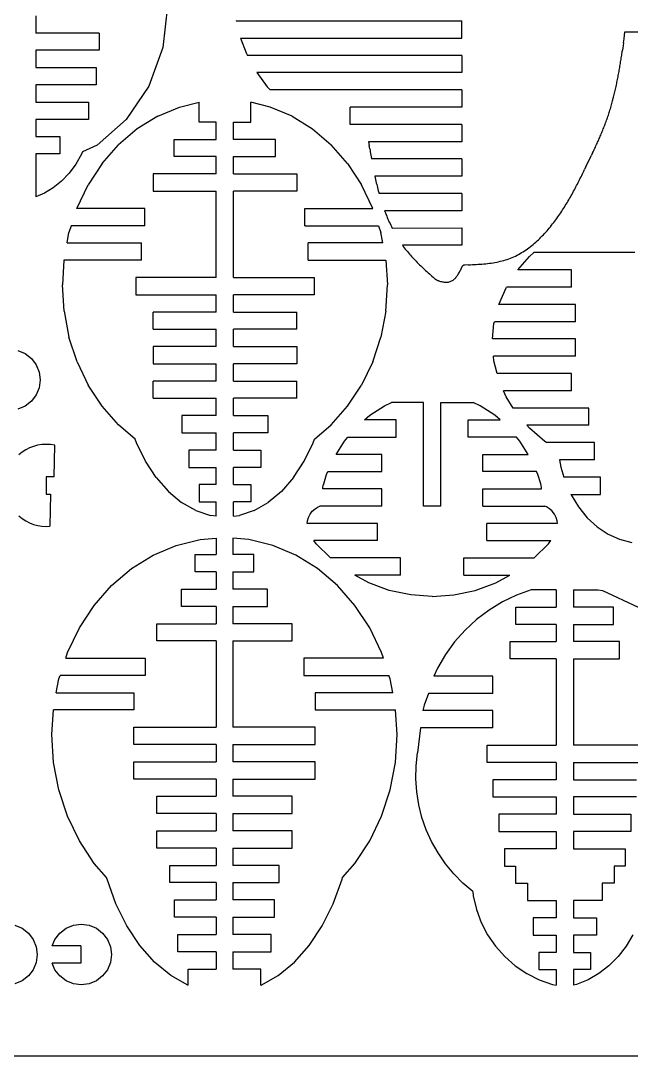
# Model space of a CAD drawing. Extents: x -2556 to 3065, y -2153 to 1951.
# Drawn here: x 759 to 2033, y -2153 to 7 of the extents above; entities that cross this region are included whole.
import ezdxf

# ---------------------------------------------------------------- set-up
doc = ezdxf.new("R2010")
doc.units = 0
doc.header["$MEASUREMENT"] = 0
doc.layers.get('0').update_dxf_attribs({"linetype": 'CONTINUOUS'})

msp = doc.modelspace()

# ---------------------------------------------------------------- linework, layer by layer
for p, q in [((1065.7, 37.3), (1055.7, -49.3)), ((790.5, 17), (790.5, -19)), ((1208.4, 7), (1208.5, 6.5)), ((1208.5, 6.5), (1679.6, 6.5)), ((1679.6, -29.5), (1679.6, 6.5)), ((922.5, -19), (790.5, -19)), ((922.5, -19), (922.5, -55)), ((2018.2, -30.9), (2020.2, -16.6)), ((2020.2, -16.6), (2093.6, -16.6)), ((1218.1, -29.5), (1229.5, -60.1)), ((1218.1, -29.5), (1679.6, -29.5)), ((2017, -39.4), (2016.3, -45.1)), ((2017, -39.4), (2018.2, -30.9)), ((922.5, -55), (790.5, -55)), ((790.5, -55), (790.5, -91)), ((1055.7, -49.3), (1026.3, -130)), ((1229.5, -60.1), (1232.3, -65.5)), ((2013.4, -65.1), (2013.8, -62.3)), ((2013.8, -62.3), (2014.2, -59.4)), ((2014.2, -59.4), (2014.6, -56.6)), ((2015.4, -50.8), (2014.6, -56.6)), ((2016.3, -45.1), (2015.4, -50.8)), ((1679.6, -65.5), (1232.3, -65.5)), ((1679.6, -65.5), (1679.6, -101.5)), ((2009.8, -87.8), (2010.2, -85)), ((2010.2, -85), (2010.7, -82.2)), ((2010.7, -82.2), (2011.2, -79.3)), ((2011.2, -79.3), (2011.6, -76.5)), ((2011.6, -76.5), (2012.1, -73.6)), ((2012.1, -73.6), (2012.5, -70.8)), ((2012.5, -70.8), (2012.9, -67.9)), ((2012.9, -67.9), (2013.4, -65.1)), ((790.5, -91), (916.5, -91)), ((916.5, -91), (916.5, -127)), ((1252, -101.5), (1273.1, -130.9)), ((1679.6, -101.5), (1252, -101.5)), ((2005.7, -110.5), (2006.3, -107.6)), ((2006.3, -107.6), (2006.8, -104.8)), ((2006.8, -104.8), (2007.3, -102)), ((2007.3, -102), (2007.8, -99.2)), ((2007.8, -99.2), (2008.3, -96.3)), ((2008.3, -96.3), (2008.8, -93.5)), ((2008.8, -93.5), (2009.3, -90.7)), ((2009.3, -90.7), (2009.8, -87.8)), ((916.5, -127), (790.5, -127)), ((790.5, -127), (790.5, -163)), ((2001.7, -130.1), (2002.3, -127.3)), ((2002.3, -127.3), (2002.9, -124.5)), ((2002.9, -124.5), (2003.5, -121.7)), ((2003.5, -121.7), (2004.1, -118.9)), ((2004.1, -118.9), (2004.6, -116.1)), ((2004.6, -116.1), (2005.2, -113.3)), ((2005.2, -113.3), (2005.7, -110.5)), ((1026.3, -130), (979.5, -199.3)), ((1273.1, -130.9), (1279.4, -137.5)), ((1679.6, -137.5), (1279.4, -137.5)), ((1679.6, -137.5), (1679.6, -173.5)), ((1996.5, -152.4), (1997.2, -149.6)), ((1997.2, -149.6), (1997.8, -146.8)), ((1997.8, -146.8), (1998.5, -144.1)), ((1998.5, -144.1), (1999.2, -141.3)), ((1999.2, -141.3), (1999.8, -138.5)), ((1999.8, -138.5), (2000.5, -135.7)), ((2000.5, -135.7), (2001.1, -132.9)), ((2001.1, -132.9), (2001.7, -130.1)), ((790.5, -163), (900.8, -163)), ((900.8, -163), (900.8, -199)), ((1090.5, -173.3), (1131.2, -163.2)), ((1131.2, -204.7), (1131.2, -163.2)), ((1279.9, -173.3), (1239.2, -163.2)), ((1239.2, -204.7), (1239.2, -163.2)), ((1990.5, -174.2), (1991.3, -171.5)), ((1991.3, -171.5), (1992.1, -168.8)), ((1992.1, -168.8), (1992.8, -166.1)), ((1992.8, -166.1), (1993.6, -163.3)), ((1993.6, -163.3), (1994.3, -160.6)), ((1994.3, -160.6), (1995, -157.9)), ((1995, -157.9), (1995.8, -155.1)), ((1995.8, -155.1), (1996.5, -152.4)), ((1045, -192.5), (1002.4, -219)), ((1045, -192.5), (1090.5, -173.3)), ((1325.4, -192.5), (1279.9, -173.3)), ((1325.4, -192.5), (1368.1, -219)), ((1446.7, -209.5), (1446.7, -173.5)), ((1679.6, -173.5), (1446.7, -173.5)), ((1983.7, -195.6), (1984.6, -193)), ((1984.6, -193), (1985.5, -190.3)), ((1985.5, -190.3), (1986.3, -187.7)), ((1986.3, -187.7), (1987.2, -185)), ((1987.2, -185), (1988, -182.3)), ((1988, -182.3), (1988.9, -179.6)), ((1988.9, -179.6), (1989.7, -176.9)), ((1989.7, -176.9), (1990.5, -174.2)), ((900.8, -199), (790.5, -199)), ((790.5, -199), (790.5, -235)), ((979.5, -199.3), (918.5, -252.5)), ((1167.2, -204.7), (1131.2, -204.7)), ((1167.2, -240.7), (1167.2, -204.7)), ((1203.2, -204.7), (1239.2, -204.7)), ((1203.2, -240.7), (1203.2, -204.7)), ((1679.6, -209.5), (1446.7, -209.5)), ((1679.6, -209.5), (1679.6, -245.5)), ((1976, -216.4), (1977, -213.9)), ((1977, -213.9), (1978, -211.3)), ((1978, -211.3), (1979, -208.7)), ((1979, -208.7), (1979.9, -206.1)), ((1979.9, -206.1), (1980.9, -203.5)), ((1980.9, -203.5), (1981.8, -200.9)), ((1981.8, -200.9), (1982.8, -198.2)), ((1982.8, -198.2), (1983.7, -195.6)), ((790.5, -235), (840.9, -235)), ((840.9, -235), (840.9, -271)), ((1002.4, -219), (963.5, -252)), ((1368.1, -219), (1407, -252)), ((1966.4, -239.2), (1967.5, -236.7)), ((1967.5, -236.7), (1968.6, -234.2)), ((1968.6, -234.2), (1969.7, -231.7)), ((1969.7, -231.7), (1970.8, -229.2)), ((1970.8, -229.2), (1971.8, -226.6)), ((1971.8, -226.6), (1972.9, -224.1)), ((1972.9, -224.1), (1973.9, -221.5)), ((1973.9, -221.5), (1975, -219)), ((1975, -219), (1976, -216.4)), ((918.5, -252.5), (887.7, -267)), ((929.2, -291), (963.5, -252)), ((1079.6, -276.7), (1079.6, -240.7)), ((1079.6, -240.7), (1167.2, -240.7)), ((1290.8, -240.7), (1203.2, -240.7)), ((1290.8, -276.7), (1290.8, -240.7)), ((1441.3, -291), (1407, -252)), ((1679.6, -245.5), (1485.2, -245.5)), ((1485.2, -245.5), (1486.5, -253.4)), ((1487.6, -260.2), (1486.5, -253.4)), ((1956.2, -261.6), (1957.4, -259.1)), ((1957.4, -259.1), (1958.5, -256.7)), ((1958.5, -256.7), (1959.7, -254.2)), ((1959.7, -254.2), (1960.8, -251.7)), ((1960.8, -251.7), (1961.9, -249.2)), ((1961.9, -249.2), (1963.1, -246.7)), ((1963.1, -246.7), (1964.2, -244.2)), ((1964.2, -244.2), (1965.3, -241.7)), ((1965.3, -241.7), (1966.4, -239.2)), ((840.9, -271), (790.5, -271)), ((790.5, -271), (790.5, -360.8)), ((885.9, -271.3), (874.1, -292.1)), ((887.7, -267), (885.9, -271.3)), ((1167.2, -276.7), (1079.6, -276.7)), ((1167.2, -312.7), (1167.2, -276.7)), ((1203.2, -276.7), (1290.8, -276.7)), ((1203.2, -312.7), (1203.2, -276.7)), ((1487.6, -260.2), (1488.1, -263.6)), ((1488.1, -263.6), (1488.7, -267)), ((1488.7, -267), (1489.2, -270.4)), ((1489.2, -270.4), (1489.8, -273.8)), ((1489.8, -273.8), (1490.4, -277.2)), ((1490.4, -277.2), (1491, -280.5)), ((1491, -280.5), (1491.1, -281.5)), ((1944.5, -285.4), (1950.4, -273.9)), ((1952.7, -269), (1950.4, -273.9)), ((1952.7, -269), (1953.9, -266.5)), ((1953.9, -266.5), (1955, -264.1)), ((1955, -264.1), (1956.2, -261.6)), ((874.1, -292.1), (860.2, -310.9)), ((929.2, -291), (900.1, -335.2)), ((1441.3, -291), (1470.4, -335.2)), ((1679.6, -281.5), (1491.1, -281.5)), ((1679.6, -281.5), (1679.6, -317.5)), ((1938.7, -297.6), (1935.8, -303.6)), ((1938.7, -297.6), (1944.5, -285.4)), ((860.2, -310.9), (844.4, -327.5)), ((1035.2, -312.7), (1035.2, -348.7)), ((1167.2, -312.7), (1035.2, -312.7)), ((1203.2, -312.7), (1335.2, -312.7)), ((1335.2, -312.7), (1335.2, -348.7)), ((1679.6, -317.5), (1498.1, -317.7)), ((1498.1, -317.7), (1498.9, -321.1)), ((1498.9, -321.1), (1499.6, -324.4)), ((1925.5, -324.8), (1927, -321.8)), ((1927, -321.8), (1928.5, -318.8)), ((1928.5, -318.8), (1929.9, -315.8)), ((1929.9, -315.8), (1931.4, -312.7)), ((1931.4, -312.7), (1932.9, -309.7)), ((1932.9, -309.7), (1934.3, -306.7)), ((1934.3, -306.7), (1935.8, -303.6)), ((827.1, -341.7), (808.4, -353.1)), ((844.4, -327.5), (827.1, -341.7)), ((876.4, -384.7), (900.1, -335.2)), ((1494.1, -384.7), (1470.4, -335.2)), ((1499.6, -324.4), (1500.4, -327.8)), ((1500.4, -327.8), (1501.2, -331.1)), ((1501.2, -331.1), (1502, -334.5)), ((1502, -334.5), (1502.8, -337.8)), ((1502.8, -337.8), (1503.7, -341.2)), ((1503.7, -341.2), (1504.5, -344.5)), ((1504.5, -344.5), (1505.4, -347.8)), ((1914.6, -346), (1916.2, -343)), ((1916.2, -343), (1917.8, -340)), ((1917.8, -340), (1919.3, -336.9)), ((1919.3, -336.9), (1920.9, -333.9)), ((1920.9, -333.9), (1922.4, -330.9)), ((1922.4, -330.9), (1923.9, -327.9)), ((1923.9, -327.9), (1925.5, -324.8)), ((808.4, -353.1), (790.5, -360.8)), ((1035.2, -348.7), (1167.2, -348.7)), ((1167.2, -528.7), (1167.2, -348.7)), ((1335.2, -348.7), (1203.2, -348.7)), ((1203.2, -528.7), (1203.2, -348.7)), ((1505.4, -347.8), (1506.3, -351.2)), ((1506.3, -351.2), (1506.9, -353.5)), ((1679.6, -353.5), (1506.9, -353.5)), ((1679.6, -353.5), (1679.6, -389.5)), ((1901.1, -370), (1902.9, -367)), ((1902.9, -367), (1904.6, -364)), ((1904.6, -364), (1906.3, -361)), ((1906.3, -361), (1908, -358)), ((1908, -358), (1909.7, -355)), ((1909.7, -355), (1911.3, -352)), ((1911.3, -352), (1913, -349)), ((1913, -349), (1914.6, -346)), ((1018.4, -384.7), (876.4, -384.7)), ((1018.4, -420.7), (1018.4, -384.7)), ((1352, -420.7), (1352, -384.7)), ((1352, -384.7), (1494.1, -384.7)), ((1888.1, -390.7), (1890, -387.8)), ((1890, -387.8), (1891.9, -384.8)), ((1891.9, -384.8), (1893.8, -381.8)), ((1893.8, -381.8), (1895.7, -378.9)), ((1895.7, -378.9), (1897.5, -375.9)), ((1897.5, -375.9), (1899.3, -372.9)), ((1899.3, -372.9), (1901.1, -370)), ((1518.6, -389.5), (1519.1, -390.8)), ((1679.6, -389.5), (1518.6, -389.5)), ((1519.1, -390.8), (1520.3, -394.1)), ((1520.3, -394.1), (1521.6, -397.3)), ((1521.6, -397.3), (1522.9, -400.5)), ((1522.9, -400.5), (1524.2, -403.7)), ((1524.2, -403.7), (1525.5, -406.9)), ((1525.5, -406.9), (1526.9, -410.1)), ((1526.9, -410.1), (1528.3, -413.3)), ((1873.6, -411.3), (1875.8, -408.3)), ((1875.8, -408.3), (1877.9, -405.4)), ((1877.9, -405.4), (1880, -402.5)), ((1880, -402.5), (1882.1, -399.6)), ((1882.1, -399.6), (1884.1, -396.6)), ((1884.1, -396.6), (1886.1, -393.7)), ((1886.1, -393.7), (1888.1, -390.7)), ((864.6, -420.7), (859.8, -435.2)), ((1018.4, -420.7), (864.6, -420.7)), ((1352, -420.7), (1505.9, -420.7)), ((1505.9, -420.7), (1510.7, -435.2)), ((1528.3, -413.3), (1529.8, -416.4)), ((1529.8, -416.4), (1531.3, -419.6)), ((1531.3, -419.6), (1532.8, -422.7)), ((1532.8, -422.7), (1534.3, -425.8)), ((1534.3, -425.8), (1679.6, -425.5)), ((1679.6, -425.5), (1679.6, -461.5)), ((1855, -434), (1857.5, -431.2)), ((1857.5, -431.2), (1859.9, -428.4)), ((1859.9, -428.4), (1862.3, -425.6)), ((1862.3, -425.6), (1864.6, -422.8)), ((1864.6, -422.8), (1866.9, -419.9)), ((1866.9, -419.9), (1869.2, -417)), ((1869.2, -417), (1871.4, -414.2)), ((1871.4, -414.2), (1873.6, -411.3)), ((855.7, -456.7), (859.8, -435.2)), ((1514.8, -456.7), (1510.7, -435.2)), ((1834.1, -455), (1836.9, -452.5)), ((1836.9, -452.5), (1839.6, -450)), ((1839.6, -450), (1842.2, -447.4)), ((1842.2, -447.4), (1844.9, -444.8)), ((1844.9, -444.8), (1847.5, -442.1)), ((1847.5, -442.1), (1850, -439.5)), ((1850, -439.5), (1852.5, -436.7)), ((1852.5, -436.7), (1855, -434)), ((855.7, -456.7), (1011.2, -456.7)), ((1011.2, -492.7), (1011.2, -456.7)), ((1359.2, -492.7), (1359.2, -456.7)), ((1514.8, -456.7), (1359.2, -456.7)), ((1555.6, -461.1), (1555.8, -461.5)), ((1555.8, -461.5), (1557.6, -463.9)), ((1679.6, -461.5), (1555.8, -461.5)), ((1557.6, -463.9), (1559.6, -466.6)), ((1559.6, -466.6), (1561.7, -469.3)), ((1561.7, -469.3), (1563.8, -472)), ((1563.8, -472), (1566, -474.7)), ((1566, -474.7), (1568.2, -477.3)), ((1804.5, -476.9), (1807.7, -475)), ((1807.7, -475), (1810.8, -473)), ((1810.8, -473), (1813.8, -470.9)), ((1813.8, -470.9), (1816.8, -468.8)), ((1816.8, -468.8), (1819.8, -466.7)), ((1819.8, -466.7), (1822.7, -464.4)), ((1822.7, -464.4), (1825.6, -462.1)), ((1825.6, -462.1), (1828.5, -459.8)), ((1828.5, -459.8), (1831.3, -457.4)), ((1831.3, -457.4), (1834.1, -455)), ((849.3, -492.7), (846, -544.1)), ((1011.2, -492.7), (849.3, -492.7)), ((1359.2, -492.7), (1521.2, -492.7)), ((1521.2, -492.7), (1524.4, -544.1)), ((1568.2, -477.3), (1570.4, -479.9)), ((1570.4, -479.9), (1572.7, -482.5)), ((1572.7, -482.5), (1574.9, -485)), ((1574.9, -485), (1577.3, -487.5)), ((1577.3, -487.5), (1579.6, -490)), ((1579.6, -490), (1582, -492.5)), ((1582, -492.5), (1584.4, -495)), ((1584.4, -495), (1586.8, -497.5)), ((1748.8, -497.3), (1752.6, -496.6)), ((1752.6, -496.6), (1756.3, -495.8)), ((1756.3, -495.8), (1760, -495)), ((1760, -495), (1763.7, -494.1)), ((1763.7, -494.1), (1767.3, -493.1)), ((1767.3, -493.1), (1770.9, -492)), ((1770.9, -492), (1774.5, -490.9)), ((1774.5, -490.9), (1778, -489.7)), ((1778, -489.7), (1781.4, -488.3)), ((1781.4, -488.3), (1784.9, -486.9)), ((1784.9, -486.9), (1788.2, -485.5)), ((1788.2, -485.5), (1791.6, -483.9)), ((1791.6, -483.9), (1794.9, -482.3)), ((1794.9, -482.3), (1798.1, -480.6)), ((1796.4, -512.9), (1820.7, -485)), ((1798.1, -480.6), (1801.4, -478.8)), ((1801.4, -478.8), (1804.5, -476.9)), ((1820.7, -485), (1830, -476.9)), ((2040.8, -476.9), (1830, -476.9)), ((1586.8, -497.5), (1589.2, -499.9)), ((1589.2, -499.9), (1591.7, -502.3)), ((1591.7, -502.3), (1594.2, -504.7)), ((1594.2, -504.7), (1596.7, -507.1)), ((1596.7, -507.1), (1599.2, -509.5)), ((1599.2, -509.5), (1601.7, -511.8)), ((1601.7, -511.8), (1604.2, -514.2)), ((1604.2, -514.2), (1606.8, -516.5)), ((1606.8, -516.5), (1609.4, -518.9)), ((1673.8, -519.4), (1674.7, -517.7)), ((1674.7, -517.7), (1675.6, -515.9)), ((1675.6, -515.9), (1676.5, -514.2)), ((1676.5, -514.2), (1677.3, -512.4)), ((1677.3, -512.4), (1678, -510.6)), ((1678, -510.6), (1678.7, -508.8)), ((1678.7, -508.8), (1679.4, -507)), ((1679.7, -506.5), (1679.4, -507)), ((1680, -506), (1679.7, -506.5)), ((1680.4, -505.5), (1680, -506)), ((1680.8, -505), (1680.4, -505.5)), ((1681.3, -504.5), (1680.8, -505)), ((1681.8, -504.2), (1681.3, -504.5)), ((1682.3, -503.8), (1681.8, -504.2)), ((1682.9, -503.5), (1682.3, -503.8)), ((1683.4, -503.2), (1682.9, -503.5)), ((1684, -503), (1683.4, -503.2)), ((1684.6, -502.9), (1684, -503)), ((1685.3, -502.7), (1684.6, -502.9)), ((1685.9, -502.7), (1685.3, -502.7)), ((1693.9, -502.3), (1685.9, -502.7)), ((1693.9, -502.3), (1697.9, -502.1)), ((1697.9, -502.1), (1701.9, -501.9)), ((1701.9, -501.9), (1705.9, -501.7)), ((1705.9, -501.7), (1709.9, -501.5)), ((1709.9, -501.5), (1713.9, -501.2)), ((1713.9, -501.2), (1717.8, -500.9)), ((1717.8, -500.9), (1721.8, -500.6)), ((1721.8, -500.6), (1725.7, -500.3)), ((1725.7, -500.3), (1729.6, -499.9)), ((1729.6, -499.9), (1733.5, -499.5)), ((1733.5, -499.5), (1737.4, -499)), ((1737.4, -499), (1741.2, -498.5)), ((1741.2, -498.5), (1745.1, -497.9)), ((1745.1, -497.9), (1748.8, -497.3)), ((1908.8, -512.9), (1796.4, -512.9)), ((1908.8, -548.9), (1908.8, -512.9)), ((999.2, -528.7), (999.2, -564.7)), ((1167.2, -528.7), (999.2, -528.7)), ((1203.2, -528.7), (1371.2, -528.7)), ((1371.2, -528.7), (1371.2, -564.7)), ((1609.4, -518.9), (1611.9, -521.2)), ((1611.9, -521.2), (1614.5, -523.5)), ((1614.5, -523.5), (1617.1, -525.8)), ((1617.1, -525.8), (1619.7, -528.1)), ((1619.7, -528.1), (1624.3, -532.2)), ((1624.9, -532.6), (1624.3, -532.2)), ((1625.4, -533), (1624.9, -532.6)), ((1625.9, -533.4), (1625.4, -533)), ((1626.5, -533.8), (1625.9, -533.4)), ((1627.1, -534.2), (1626.5, -533.8)), ((1627.7, -534.5), (1627.1, -534.2)), ((1628.3, -534.8), (1627.7, -534.5)), ((1628.9, -535.1), (1628.3, -534.8)), ((1629.5, -535.4), (1628.9, -535.1)), ((1630.1, -535.6), (1629.5, -535.4)), ((1630.7, -535.8), (1630.1, -535.6)), ((1631.4, -536), (1630.7, -535.8)), ((1631.4, -536), (1633.3, -536.5)), ((1633.3, -536.5), (1635.3, -536.9)), ((1635.3, -536.9), (1637.2, -537.4)), ((1637.2, -537.4), (1639.1, -537.7)), ((1639.1, -537.7), (1641, -538)), ((1641, -538), (1642.9, -538.3)), ((1642.9, -538.3), (1644.7, -538.4)), ((1644.7, -538.4), (1646.6, -538.5)), ((1646.6, -538.5), (1648.4, -538.5)), ((1648.4, -538.5), (1650.1, -538.4)), ((1650.1, -538.4), (1651.9, -538.2)), ((1651.9, -538.2), (1653.6, -537.8)), ((1653.6, -537.8), (1655.2, -537.3)), ((1655.2, -537.3), (1656.9, -536.7)), ((1656.9, -536.7), (1658.4, -536)), ((1658.4, -536), (1660, -535.1)), ((1660, -535.1), (1661.5, -534.1)), ((1661.5, -534.1), (1662.9, -533)), ((1662.9, -533), (1664.3, -531.8)), ((1664.3, -531.8), (1665.7, -530.5)), ((1665.7, -530.5), (1667, -529.1)), ((1667, -529.1), (1668.2, -527.6)), ((1668.2, -527.6), (1669.5, -526.1)), ((1669.5, -526.1), (1670.6, -524.5)), ((1670.6, -524.5), (1671.7, -522.9)), ((1671.7, -522.9), (1672.8, -521.2)), ((1672.8, -521.2), (1673.8, -519.4)), ((849.5, -599.1), (846, -544.1)), ((1521, -599.1), (1524.4, -544.1)), ((1757, -584.9), (1772, -550.4)), ((1772, -550.4), (1772.9, -548.9)), ((1908.8, -548.9), (1772.9, -548.9)), ((999.2, -564.7), (1167.2, -564.7)), ((1167.2, -600.7), (1167.2, -564.7)), ((1371.2, -564.7), (1203.2, -564.7)), ((1203.2, -600.7), (1203.2, -564.7)), ((849.5, -599.1), (859.8, -653)), ((1035.2, -636.7), (1035.2, -600.7)), ((1167.2, -600.7), (1035.2, -600.7)), ((1203.2, -600.7), (1335.2, -600.7)), ((1335.2, -636.7), (1335.2, -600.7)), ((1521, -599.1), (1510.7, -653)), ((1916.7, -584.9), (1757, -584.9)), ((1916.7, -620.9), (1916.7, -584.9)), ((1743.9, -656.9), (1746.6, -625)), ((1746.6, -625), (1747.6, -620.9)), ((1916.7, -620.9), (1747.6, -620.9)), ((1035.2, -636.7), (1167.2, -636.7)), ((1167.2, -672.7), (1167.2, -636.7)), ((1203.2, -672.7), (1203.2, -636.7)), ((1335.2, -636.7), (1203.2, -636.7)), ((876.8, -704.7), (859.8, -653)), ((1493.7, -704.7), (1510.7, -653)), ((1916.7, -656.9), (1743.9, -656.9)), ((1916.7, -692.9), (1916.7, -656.9)), ((753.2, -681.2), (768.4, -687.5)), ((768.4, -687.5), (781.5, -697.5)), ((1035.2, -672.7), (1035.2, -708.7)), ((1167.2, -672.7), (1035.2, -672.7)), ((1203.2, -672.7), (1335.2, -672.7)), ((1335.2, -672.7), (1335.2, -708.7)), ((781.5, -697.5), (791.5, -710.6)), ((791.5, -710.6), (797.8, -725.8)), ((876.8, -704.7), (900.1, -753.1)), ((1035.2, -708.7), (1167.2, -708.7)), ((1167.2, -744.7), (1167.2, -708.7)), ((1335.2, -708.7), (1203.2, -708.7)), ((1203.2, -744.7), (1203.2, -708.7)), ((1493.7, -704.7), (1470.4, -753.1)), ((1916.7, -692.9), (1745.7, -692.9)), ((1746.6, -702.8), (1745.7, -692.9)), ((1753.2, -728.9), (1746.6, -702.8)), ((797.8, -725.8), (800, -742.1)), ((1908.8, -728.9), (1753.2, -728.9)), ((1908.8, -764.9), (1908.8, -728.9)), ((800, -742.1), (797.8, -758.5)), ((929.2, -797.2), (900.1, -753.1)), ((1035.2, -780.7), (1035.2, -744.7)), ((1167.2, -744.7), (1035.2, -744.7)), ((1203.2, -744.7), (1335.2, -744.7)), ((1335.2, -780.7), (1335.2, -744.7)), ((1441.3, -797.2), (1470.4, -753.1)), ((791.5, -773.7), (781.5, -786.8)), ((797.8, -758.5), (791.5, -773.7)), ((1908.8, -764.9), (1766.6, -764.9)), ((1772, -777.4), (1766.6, -764.9)), ((1786.8, -800.9), (1772, -777.4)), ((768.4, -796.8), (753.2, -803.1)), ((781.5, -786.8), (768.4, -796.8)), ((963.5, -836.2), (929.2, -797.2)), ((1035.2, -780.7), (1167.2, -780.7)), ((1167.2, -816.7), (1167.2, -780.7)), ((1335.2, -780.7), (1203.2, -780.7)), ((1203.2, -816.7), (1203.2, -780.7)), ((1407, -836.2), (1441.3, -797.2)), ((1487.5, -815.9), (1518, -796.1)), ((1518, -796.1), (1532.9, -789.5)), ((1600, -789.5), (1532.9, -789.5)), ((1600, -1005.5), (1600, -789.5)), ((1636, -1005.5), (1636, -789.5)), ((1636, -789.5), (1703.2, -789.5)), ((1718.1, -796.1), (1703.2, -789.5)), ((1748.6, -815.9), (1718.1, -796.1)), ((1095.4, -816.7), (1095.4, -852.7)), ((1167.2, -816.7), (1095.4, -816.7)), ((1203.2, -816.7), (1275.1, -816.7)), ((1275.1, -816.7), (1275.1, -852.7)), ((1476.7, -825.5), (1487.5, -815.9)), ((1759.4, -825.5), (1748.6, -815.9)), ((1944.8, -800.9), (1786.8, -800.9)), ((1944.8, -836.9), (1944.8, -800.9)), ((998.2, -865.7), (963.5, -836.2)), ((1372.2, -865.7), (1407, -836.2)), ((1542.8, -825.5), (1476.7, -825.5)), ((1542.8, -861.5), (1542.8, -825.5)), ((1693.2, -861.5), (1693.2, -825.5)), ((1693.2, -825.5), (1759.4, -825.5)), ((1944.8, -836.9), (1815.6, -836.9)), ((1820.7, -842.8), (1815.6, -836.9)), ((1095.4, -852.7), (1167.2, -852.7)), ((1167.2, -888.7), (1167.2, -852.7)), ((1275.1, -852.7), (1203.2, -852.7)), ((1203.2, -888.7), (1203.2, -852.7)), ((1435, -869.9), (1442.1, -861.5)), ((1442.1, -861.5), (1542.8, -861.5)), ((1793.9, -861.5), (1693.2, -861.5)), ((1801, -869.9), (1793.9, -861.5)), ((1852.6, -870.4), (1820.7, -842.8)), ((777.4, -884.2), (769.5, -888.3)), ((785.8, -881), (777.4, -884.2)), ((794.4, -878.7), (785.8, -881)), ((803.3, -877.3), (794.4, -878.7)), ((812.2, -876.8), (803.3, -877.3)), ((821.2, -877.2), (812.2, -876.8)), ((830, -878.6), (821.2, -877.2)), ((828.6, -944.4), (830, -878.6)), ((1000.9, -873.3), (998.2, -865.7)), ((1019.8, -911.9), (1000.9, -873.3)), ((1350.7, -911.9), (1369.5, -873.3)), ((1369.5, -873.3), (1372.2, -865.7)), ((1417.7, -897.5), (1435, -869.9)), ((1818.4, -897.5), (1801, -869.9)), ((1856.5, -872.9), (1852.6, -870.4)), ((1956.8, -872.9), (1856.5, -872.9)), ((1956.8, -908.9), (1956.8, -872.9)), ((761.9, -893.2), (755, -898.8)), ((769.5, -888.3), (761.9, -893.2)), ((1110, -888.7), (1110, -924.7)), ((1167.2, -888.7), (1110, -888.7)), ((1203.2, -888.7), (1260.4, -888.7)), ((1260.4, -888.7), (1260.4, -924.7)), ((1512.8, -897.5), (1417.7, -897.5)), ((1512.8, -933.5), (1512.8, -897.5)), ((1723.3, -933.5), (1723.3, -897.5)), ((1723.3, -897.5), (1818.4, -897.5)), ((1042.1, -946.1), (1019.8, -911.9)), ((1110, -924.7), (1167.2, -924.7)), ((1167.2, -960.7), (1167.2, -924.7)), ((1260.4, -924.7), (1203.2, -924.7)), ((1203.2, -960.7), (1203.2, -924.7)), ((1328.4, -946.1), (1350.7, -911.9)), ((1956.8, -908.9), (1883.7, -908.9)), ((1883.7, -908.9), (1886.4, -924.4)), ((1886.4, -924.4), (1892.6, -944.9)), ((828.6, -944.4), (812.2, -944.4)), ((812.2, -944.4), (812.2, -980.4)), ((1042.1, -946.1), (1067.2, -975)), ((1328.4, -946.1), (1303.2, -975)), ((1391.4, -958.7), (1397.5, -939.3)), ((1397.5, -939.3), (1400.2, -933.5)), ((1400.2, -933.5), (1512.8, -933.5)), ((1835.8, -933.5), (1723.3, -933.5)), ((1838.5, -939.3), (1835.8, -933.5)), ((1844.6, -958.7), (1838.5, -939.3)), ((1968.8, -944.9), (1892.6, -944.9)), ((1968.8, -980.9), (1968.8, -944.9)), ((1131.2, -960.7), (1131.2, -996.7)), ((1167.2, -960.7), (1131.2, -960.7)), ((1203.2, -960.7), (1239.2, -960.7)), ((1239.2, -960.7), (1239.2, -996.7)), ((1389.7, -969.5), (1389.9, -966.3)), ((1512.8, -969.5), (1389.7, -969.5)), ((1389.9, -966.3), (1390.5, -962.5)), ((1390.5, -962.5), (1391.4, -958.7)), ((1512.8, -1005.5), (1512.8, -969.5)), ((1723.3, -1005.5), (1723.3, -969.5)), ((1723.3, -969.5), (1846.3, -969.5)), ((1845.5, -962.5), (1844.6, -958.7)), ((1846.1, -966.3), (1845.5, -962.5)), ((1846.3, -969.5), (1846.1, -966.3)), ((812.2, -980.4), (821.3, -980.3)), ((821.3, -980.3), (819.8, -1047.5)), ((1067.2, -975), (1094.9, -998.1)), ((1303.2, -975), (1275.6, -998.1)), ((1907.4, -980.9), (1968.8, -980.9)), ((1907.4, -980.9), (1907.8, -981.9)), ((1907.8, -981.9), (1923.3, -1007.2)), ((1124.3, -1014.9), (1094.9, -998.1)), ((1124.3, -1014.9), (1155.1, -1025.2)), ((1131.2, -996.7), (1167.2, -996.7)), ((1167.2, -1026.5), (1167.2, -996.7)), ((1239.2, -996.7), (1203.2, -996.7)), ((1203.2, -1026.5), (1203.2, -996.7)), ((1246.2, -1014.9), (1215.4, -1025.2)), ((1246.2, -1014.9), (1275.6, -998.1)), ((1367.7, -1016.2), (1373.3, -1011)), ((1373.3, -1011), (1379.8, -1006.9)), ((1379.8, -1006.9), (1383.3, -1005.5)), ((1512.8, -1005.5), (1383.3, -1005.5)), ((1636, -1005.5), (1600, -1005.5)), ((1723.3, -1005.5), (1852.7, -1005.5)), ((1856.3, -1006.9), (1852.7, -1005.5)), ((1862.7, -1011), (1856.3, -1006.9)), ((1868.3, -1016.2), (1862.7, -1011)), ((1923.3, -1007.2), (1941.5, -1029.6)), ((755.1, -1026), (762, -1031.6)), ((762, -1031.6), (769.6, -1036.5)), ((769.6, -1036.5), (777.5, -1040.6)), ((1167.2, -1026.5), (1155.1, -1025.2)), ((1203.2, -1026.5), (1215.4, -1025.2)), ((1356.7, -1041.5), (1357.3, -1036.2)), ((1357.3, -1036.2), (1359.6, -1029)), ((1359.6, -1029), (1363.1, -1022.2)), ((1363.1, -1022.2), (1367.7, -1016.2)), ((1873, -1022.2), (1868.3, -1016.2)), ((1876.5, -1029), (1873, -1022.2)), ((1878.7, -1036.2), (1876.5, -1029)), ((1879.3, -1041.5), (1878.7, -1036.2)), ((1941.5, -1029.6), (1962.2, -1048.5)), ((777.5, -1040.6), (785.9, -1043.8)), ((785.9, -1043.8), (794.6, -1046.1)), ((794.6, -1046.1), (803.4, -1047.5)), ((803.4, -1047.5), (812.4, -1047.9)), ((812.4, -1047.9), (819.8, -1047.5)), ((1504, -1041.5), (1356.7, -1041.5)), ((1504, -1077.5), (1504, -1041.5)), ((1732, -1077.5), (1732, -1041.5)), ((1879.3, -1041.5), (1732, -1041.5)), ((1962.2, -1048.5), (1984.8, -1063.7)), ((1083.5, -1087.3), (1133.9, -1074.8)), ((1133.9, -1074.8), (1167.2, -1072.1)), ((1167.2, -1072.1), (1167.2, -1106.6)), ((1235, -1074.8), (1201.6, -1072.1)), ((1201.6, -1072.1), (1201.6, -1106.6)), ((1285.4, -1087.3), (1235, -1074.8)), ((1504, -1077.5), (1370.7, -1077.5)), ((1375.5, -1083.9), (1370.7, -1077.5)), ((1732, -1077.5), (1865.4, -1077.5)), ((1860.6, -1083.9), (1865.4, -1077.5)), ((1984.8, -1063.7), (2009, -1074.7)), ((2009, -1074.7), (2034.3, -1081.5)), ((1035.2, -1107.8), (1083.5, -1087.3)), ((1333.6, -1107.8), (1285.4, -1087.3)), ((1405.4, -1113.5), (1375.5, -1083.9)), ((1830.6, -1113.5), (1860.6, -1083.9)), ((990, -1135.9), (1035.2, -1107.8)), ((1122.9, -1142.6), (1122.9, -1106.6)), ((1122.9, -1106.6), (1167.2, -1106.6)), ((1245.9, -1106.6), (1201.6, -1106.6)), ((1245.9, -1142.6), (1245.9, -1106.6)), ((1378.8, -1135.9), (1333.6, -1107.8)), ((1552, -1113.5), (1405.4, -1113.5)), ((1552, -1149.5), (1552, -1113.5)), ((1684, -1149.5), (1684, -1113.5)), ((1684, -1113.5), (1830.6, -1113.5)), ((948.8, -1171), (990, -1135.9)), ((1167.2, -1142.6), (1122.9, -1142.6)), ((1167.2, -1142.6), (1167.2, -1178.6)), ((1201.6, -1142.6), (1201.6, -1178.6)), ((1201.6, -1142.6), (1245.9, -1142.6)), ((1420.1, -1171), (1378.8, -1135.9)), ((1552, -1149.5), (1456.3, -1149.5)), ((1485.3, -1165.2), (1456.3, -1149.5)), ((1528.4, -1181.1), (1485.3, -1165.2)), ((1684, -1149.5), (1779.8, -1149.5)), ((1707.7, -1181.1), (1750.8, -1165.2)), ((1750.8, -1165.2), (1779.8, -1149.5)), ((912.4, -1212.4), (948.8, -1171)), ((1094.7, -1214.6), (1094.7, -1178.6)), ((1094.7, -1178.6), (1167.2, -1178.6)), ((1274.2, -1178.6), (1201.6, -1178.6)), ((1274.2, -1214.6), (1274.2, -1178.6)), ((1456.5, -1212.4), (1420.1, -1171)), ((1573.3, -1190.8), (1528.4, -1181.1)), ((1662.7, -1190.8), (1707.7, -1181.1)), ((1824.7, -1180), (1793.9, -1191.1)), ((1876.6, -1180), (1824.7, -1180)), ((1876.6, -1180), (1876.6, -1216)), ((1912.6, -1180), (1964.5, -1180)), ((1912.6, -1180), (1912.6, -1216)), ((1964.5, -1180), (1973.2, -1181.3)), ((1973.2, -1181.3), (2047.5, -1216.3)), ((1618, -1194), (1573.3, -1190.8)), ((1618, -1194), (1662.7, -1190.8)), ((1764.4, -1205.2), (1736.5, -1222.1)), ((1793.9, -1191.1), (1764.4, -1205.2)), ((881.5, -1259.3), (912.4, -1212.4)), ((1167.2, -1214.6), (1094.7, -1214.6)), ((1167.2, -1214.6), (1167.2, -1250.6)), ((1201.6, -1214.6), (1274.2, -1214.6)), ((1201.6, -1214.6), (1201.6, -1250.6)), ((1487.4, -1259.3), (1456.5, -1212.4)), ((1736.5, -1222.1), (1710.4, -1241.8)), ((1792.6, -1216), (1876.6, -1216)), ((1792.6, -1252), (1792.6, -1216)), ((1996.6, -1216), (1912.6, -1216)), ((1996.6, -1252), (1996.6, -1216)), ((1043.1, -1286.6), (1043.1, -1250.6)), ((1043.1, -1250.6), (1167.2, -1250.6)), ((1325.8, -1250.6), (1201.6, -1250.6)), ((1325.8, -1286.6), (1325.8, -1250.6)), ((1710.4, -1241.8), (1686.4, -1263.9)), ((1876.6, -1252), (1792.6, -1252)), ((1876.6, -1252), (1876.6, -1288)), ((1912.6, -1252), (1996.6, -1252)), ((1912.6, -1252), (1912.6, -1288)), ((856.8, -1310.8), (881.5, -1259.3)), ((1512.1, -1310.8), (1487.4, -1259.3)), ((1686.4, -1263.9), (1664.6, -1288.4)), ((1167.2, -1286.6), (1043.1, -1286.6)), ((1167.2, -1286.6), (1167.2, -1466.6)), ((1201.6, -1286.6), (1325.8, -1286.6)), ((1201.6, -1286.6), (1201.6, -1466.6)), ((1664.6, -1288.4), (1645.5, -1314.8)), ((1780.6, -1288), (1876.6, -1288)), ((1780.6, -1324), (1780.6, -1288)), ((2008.6, -1288), (1912.6, -1288)), ((2008.6, -1324), (2008.6, -1288)), ((852.9, -1322.6), (856.8, -1310.8)), ((1515.9, -1322.6), (1512.1, -1310.8)), ((1645.5, -1314.8), (1629.1, -1343.1)), ((852.9, -1322.6), (1019.1, -1322.6)), ((1019.1, -1322.6), (1019.1, -1358.6)), ((1515.9, -1322.6), (1349.8, -1322.6)), ((1349.8, -1322.6), (1349.8, -1358.6)), ((1876.6, -1324), (1780.6, -1324)), ((1876.6, -1324), (1876.6, -1504)), ((1912.6, -1324), (2008.6, -1324)), ((1912.6, -1324), (1912.6, -1504)), ((838.8, -1365.7), (841.1, -1358.6)), ((1019.1, -1358.6), (841.1, -1358.6)), ((1349.8, -1358.6), (1527.7, -1358.6)), ((1530.1, -1365.7), (1527.7, -1358.6)), ((1629.1, -1343.1), (1621.3, -1360)), ((1744.6, -1360), (1621.3, -1360)), ((1744.6, -1396), (1744.6, -1360)), ((833.3, -1394.6), (838.8, -1365.7)), ((1535.6, -1394.6), (1530.1, -1365.7)), ((833.3, -1394.6), (995.1, -1394.6)), ((995.1, -1394.6), (995.1, -1430.5)), ((1535.6, -1394.6), (1373.8, -1394.6)), ((1373.8, -1394.6), (1373.8, -1430.5)), ((1610, -1396), (1601.2, -1420.3)), ((1744.6, -1396), (1610, -1396)), ((1601.2, -1420.3), (1598.5, -1432)), ((824.2, -1481.4), (827.4, -1430.5)), ((995.1, -1430.5), (827.4, -1430.5)), ((1373.8, -1430.5), (1541.5, -1430.5)), ((1544.7, -1481.4), (1541.5, -1430.5)), ((1744.6, -1432), (1598.5, -1432)), ((1744.6, -1468), (1744.6, -1432)), ((995.1, -1502.5), (995.1, -1466.6)), ((995.1, -1466.6), (1167.2, -1466.6)), ((1373.8, -1466.6), (1201.6, -1466.6)), ((1373.8, -1502.5), (1373.8, -1466.6)), ((1593.5, -1468), (1587.5, -1519.8)), ((1744.6, -1468), (1593.5, -1468)), ((827.8, -1539.8), (824.2, -1481.4)), ((1541, -1539.8), (1544.7, -1481.4)), ((1167.2, -1502.5), (995.1, -1502.5)), ((1167.2, -1502.5), (1167.2, -1538.6)), ((1201.6, -1502.5), (1373.8, -1502.5)), ((1201.6, -1502.5), (1201.6, -1538.6)), ((1732.6, -1540), (1732.6, -1504)), ((1732.6, -1504), (1876.6, -1504)), ((2056.6, -1504), (1912.6, -1504)), ((1584.5, -1546.8), (1587.5, -1519.8)), ((838.8, -1597.1), (827.8, -1539.8)), ((995.1, -1574.6), (995.1, -1538.6)), ((995.1, -1538.6), (1167.2, -1538.6)), ((1373.8, -1538.6), (1201.6, -1538.6)), ((1373.8, -1574.6), (1373.8, -1538.6)), ((1530.1, -1597.1), (1541, -1539.8)), ((1583.9, -1574), (1584.5, -1546.8)), ((1876.6, -1540), (1732.6, -1540)), ((1876.6, -1540), (1876.6, -1576)), ((1912.6, -1540), (1912.6, -1576)), ((1912.6, -1540), (2056.6, -1540)), ((1167.2, -1574.6), (995.1, -1574.6)), ((1167.2, -1574.6), (1167.2, -1610.6)), ((1201.6, -1574.6), (1373.8, -1574.6)), ((1201.6, -1574.6), (1201.6, -1610.6)), ((1585.7, -1601.2), (1583.9, -1574)), ((1744.6, -1576), (1744.6, -1612)), ((1876.6, -1576), (1744.6, -1576)), ((1912.6, -1576), (2044.6, -1576)), ((856.8, -1652), (838.8, -1597.1)), ((1512.1, -1652), (1530.1, -1597.1)), ((1043.1, -1646.6), (1043.1, -1610.6)), ((1043.1, -1610.6), (1167.2, -1610.6)), ((1325.8, -1610.6), (1201.6, -1610.6)), ((1325.8, -1646.6), (1325.8, -1610.6)), ((1589.9, -1628.1), (1585.7, -1601.2)), ((1744.6, -1612), (1876.6, -1612)), ((1876.6, -1612), (1876.6, -1648)), ((2044.6, -1612), (1912.6, -1612)), ((1912.6, -1612), (1912.6, -1648)), ((1596.5, -1654.5), (1589.9, -1628.1)), ((881.5, -1703.5), (856.8, -1652)), ((1167.2, -1646.6), (1043.1, -1646.6)), ((1167.2, -1646.6), (1167.2, -1682.6)), ((1201.6, -1646.6), (1325.8, -1646.6)), ((1201.6, -1646.6), (1201.6, -1682.6)), ((1487.4, -1703.5), (1512.1, -1652)), ((1605.5, -1680.2), (1596.5, -1654.5)), ((1876.6, -1648), (1756.6, -1648)), ((1756.6, -1648), (1756.6, -1684)), ((1912.6, -1648), (2032.6, -1648)), ((2032.6, -1648), (2032.6, -1684)), ((1043.1, -1718.6), (1043.1, -1682.6)), ((1043.1, -1682.6), (1167.2, -1682.6)), ((1325.8, -1682.6), (1201.6, -1682.6)), ((1325.8, -1718.6), (1325.8, -1682.6)), ((1616.7, -1705), (1605.5, -1680.2)), ((1756.6, -1684), (1876.6, -1684)), ((1876.6, -1684), (1876.6, -1720)), ((2032.6, -1684), (1912.6, -1684)), ((1912.6, -1684), (1912.6, -1720)), ((912.4, -1750.4), (881.5, -1703.5)), ((1456.5, -1750.4), (1487.4, -1703.5)), ((1630, -1728.7), (1616.7, -1705)), ((1167.2, -1718.6), (1043.1, -1718.6)), ((1167.2, -1718.6), (1167.2, -1754.6)), ((1201.6, -1718.6), (1325.8, -1718.6)), ((1201.6, -1718.6), (1201.6, -1754.6)), ((1768.6, -1720), (1768.6, -1756)), ((1876.6, -1720), (1768.6, -1720)), ((1912.6, -1720), (2020.6, -1720)), ((2020.6, -1720), (2020.6, -1756)), ((1645.5, -1751.2), (1630, -1728.7)), ((938.2, -1779.8), (912.4, -1750.4)), ((1070, -1790.6), (1070, -1754.6)), ((1070, -1754.6), (1167.2, -1754.6)), ((1298.8, -1754.6), (1201.6, -1754.6)), ((1298.8, -1790.6), (1298.8, -1754.6)), ((1430.7, -1779.8), (1456.5, -1750.4)), ((1662.8, -1772.2), (1645.5, -1751.2)), ((1768.6, -1756), (1791.4, -1756)), ((1791.4, -1756), (1791.4, -1792)), ((2020.6, -1756), (1997.7, -1756)), ((1997.7, -1756), (1997.7, -1792)), ((939.2, -1783.6), (938.2, -1779.8)), ((957.6, -1834.5), (939.2, -1783.6)), ((1167.2, -1790.6), (1070, -1790.6)), ((1167.2, -1790.6), (1167.2, -1826.6)), ((1201.6, -1790.6), (1298.8, -1790.6)), ((1201.6, -1790.6), (1201.6, -1826.6)), ((1411.3, -1834.5), (1429.7, -1783.6)), ((1429.7, -1783.6), (1430.7, -1779.8)), ((1682, -1791.5), (1662.8, -1772.2)), ((1702.8, -1809.1), (1682, -1791.5)), ((1791.4, -1792), (1816.6, -1792)), ((1816.6, -1792), (1816.6, -1828)), ((1997.7, -1792), (1972.6, -1792)), ((1972.6, -1792), (1972.6, -1828)), ((1702.8, -1809.1), (1703.7, -1818.3)), ((980.6, -1880.8), (957.6, -1834.5)), ((1080, -1862.6), (1080, -1826.6)), ((1080, -1826.6), (1167.2, -1826.6)), ((1288.9, -1826.6), (1201.6, -1826.6)), ((1288.9, -1862.6), (1288.9, -1826.6)), ((1388.3, -1880.8), (1411.3, -1834.5)), ((1703.7, -1818.3), (1710.2, -1846.4)), ((1816.6, -1828), (1876.6, -1828)), ((1876.6, -1828), (1876.6, -1864)), ((1972.6, -1828), (1912.6, -1828)), ((1912.6, -1828), (1912.6, -1864)), ((1710.2, -1846.4), (1720.2, -1873.6)), ((869, -1879.6), (885.3, -1877.5)), ((885.3, -1877.5), (901.7, -1879.6)), ((1167.2, -1862.6), (1080, -1862.6)), ((1167.2, -1862.6), (1167.2, -1898.6)), ((1201.6, -1862.6), (1288.9, -1862.6)), ((1201.6, -1862.6), (1201.6, -1898.6)), ((1720.2, -1873.6), (1733.6, -1899.3)), ((1828.6, -1864), (1828.6, -1900)), ((1876.6, -1864), (1828.6, -1864)), ((1912.6, -1864), (1960.6, -1864)), ((1960.6, -1864), (1960.6, -1900)), ((746.9, -1879.6), (762.1, -1885.9)), ((762.1, -1885.9), (775.2, -1896)), ((775.2, -1896), (785.2, -1909)), ((830.6, -1909), (840.7, -1896)), ((840.7, -1896), (853.8, -1885.9)), ((853.8, -1885.9), (869, -1879.6)), ((901.7, -1879.6), (916.9, -1885.9)), ((916.9, -1885.9), (930, -1896)), ((930, -1896), (940, -1909)), ((1007.7, -1921.7), (980.6, -1880.8)), ((1086.8, -1934.6), (1086.8, -1898.6)), ((1086.8, -1898.6), (1167.2, -1898.6)), ((1282, -1898.6), (1201.6, -1898.6)), ((1282, -1934.6), (1282, -1898.6)), ((1361.1, -1921.7), (1388.3, -1880.8)), ((1733.6, -1899.3), (1750, -1923.1)), ((1828.6, -1900), (1876.6, -1900.2)), ((1876.6, -1900.2), (1876.6, -1936)), ((1960.6, -1900), (1912.6, -1900.2)), ((1912.6, -1900.2), (1912.6, -1936)), ((2036.9, -1899.3), (2022.6, -1923.1)), ((785.2, -1909), (791.5, -1924.2)), ((825, -1922.6), (830.6, -1909)), ((940, -1909), (946.3, -1924.2)), ((1038.5, -1956.4), (1007.7, -1921.7)), ((1330.4, -1956.4), (1361.1, -1921.7)), ((791.5, -1924.2), (793.6, -1940.6)), ((793.6, -1940.6), (791.5, -1956.9)), ((884.6, -1922.6), (825, -1922.6)), ((884.6, -1922.6), (884.6, -1958.6)), ((946.3, -1924.2), (948.4, -1940.6)), ((948.4, -1940.6), (946.3, -1956.9)), ((1167.2, -1934.6), (1086.8, -1934.6)), ((1167.2, -1934.6), (1167.2, -1970.8)), ((1201.6, -1934.6), (1282, -1934.6)), ((1201.6, -1934.6), (1201.6, -1970.8)), ((1750, -1923.1), (1769.4, -1944.8)), ((1876.6, -1936), (1840.6, -1936)), ((1840.6, -1936), (1840.6, -1972)), ((1912.6, -1936), (1948.6, -1936)), ((1948.6, -1936), (1948.6, -1972)), ((2022.6, -1923.1), (2005.8, -1944.8)), ((791.5, -1956.9), (785.2, -1972.2)), ((884.6, -1958.6), (825, -1958.6)), ((830.6, -1972.2), (825, -1958.6)), ((946.3, -1956.9), (940, -1972.2)), ((1072.2, -1984.2), (1038.5, -1956.4)), ((1296.7, -1984.2), (1330.4, -1956.4)), ((1769.4, -1944.8), (1791.3, -1963.8)), ((1791.3, -1963.8), (1815.4, -1980)), ((1986.7, -1963.8), (1965.7, -1980)), ((2005.8, -1944.8), (1986.7, -1963.8)), ((775.2, -1985.2), (762.1, -1995.3)), ((785.2, -1972.2), (775.2, -1985.2)), ((840.7, -1985.2), (830.6, -1972.2)), ((853.8, -1995.3), (840.7, -1985.2)), ((930, -1985.2), (916.9, -1995.3)), ((940, -1972.2), (930, -1985.2)), ((1108.2, -2004.4), (1072.2, -1984.2)), ((1108.9, -2004.6), (1108.9, -1970.8)), ((1108.9, -1970.8), (1167.2, -1970.8)), ((1259.9, -1970.8), (1201.6, -1970.8)), ((1259.9, -2004.6), (1259.9, -1970.8)), ((1260.7, -2004.4), (1296.7, -1984.2)), ((1815.4, -1980), (1841.4, -1993.1)), ((1840.6, -1972), (1876.6, -1972)), ((1876.6, -1972), (1876.6, -2004.6)), ((1948.6, -1972), (1912.6, -1972)), ((1912.6, -1972), (1912.6, -2004.6)), ((1965.7, -1980), (1943.1, -1993.1)), ((762.1, -1995.3), (746.9, -2001.6)), ((869, -2001.6), (853.8, -1995.3)), ((885.3, -2003.7), (869, -2001.6)), ((901.7, -2001.6), (885.3, -2003.7)), ((916.9, -1995.3), (901.7, -2001.6)), ((1108.9, -2004.6), (1108.2, -2004.4)), ((1259.9, -2004.6), (1260.7, -2004.4)), ((1841.4, -1993.1), (1868.9, -2002.9)), ((1868.9, -2002.9), (1876.6, -2004.6)), ((1919.3, -2002.9), (1912.6, -2004.6)), ((1943.1, -1993.1), (1919.3, -2002.9)), ((3065.4, -2152.7), (-2556.2, -2152.7))]:
    msp.add_line(p, q)

doc.saveas('drawing.dxf')
